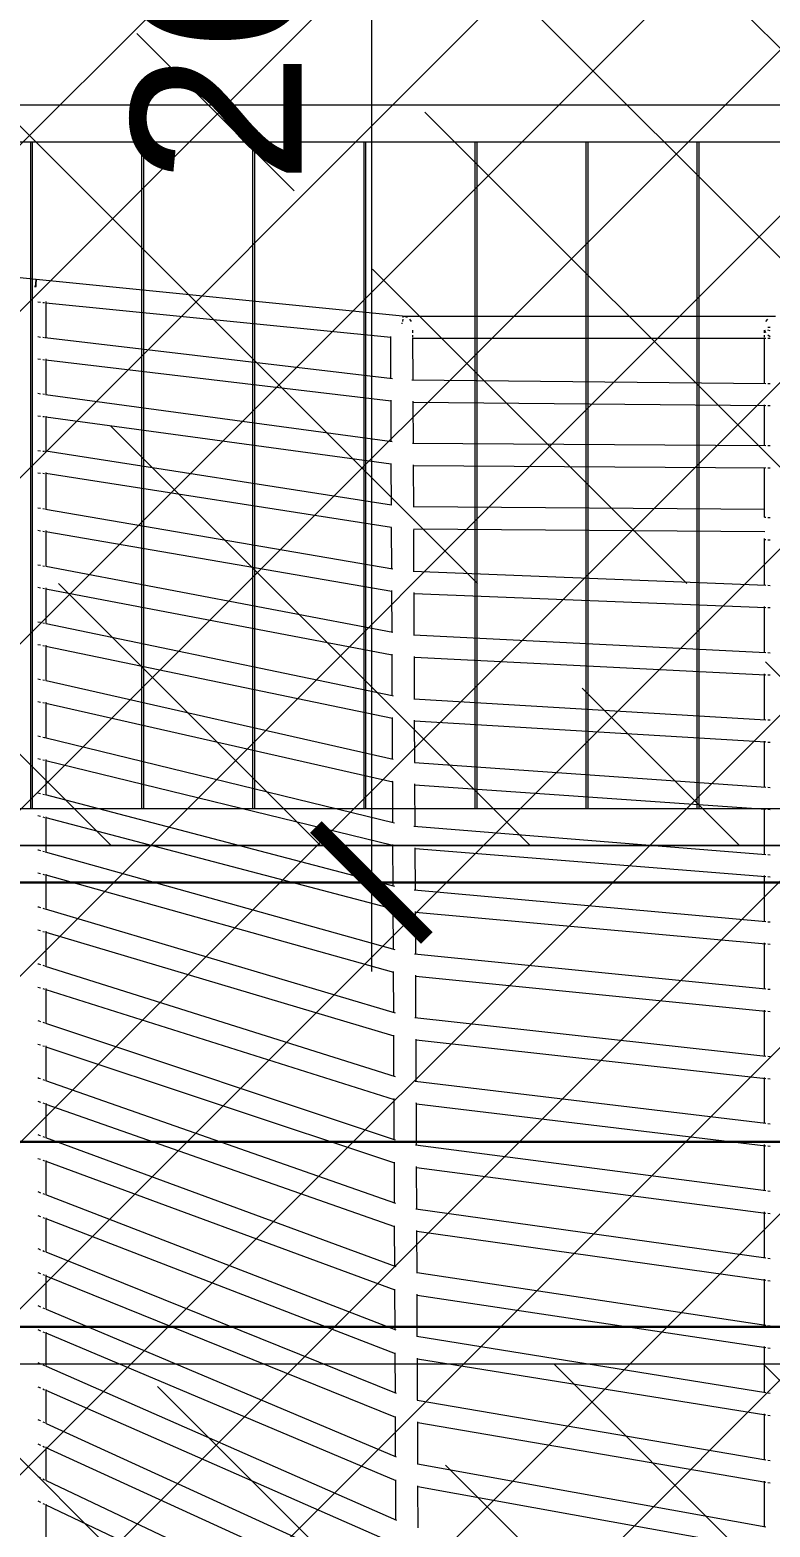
# Model space of a CAD drawing. Header units: millimetres. Extents: x 886808 to 1650903, y -1008069 to 230892.
# Drawn here: x 1024020 to 1025019, y -355881 to -353859 of the extents above; entities that cross this region are included whole.
import ezdxf

# ---------------------------------------------------------------- set-up
doc = ezdxf.new("R2010")
doc.units = ezdxf.units.MM
doc.linetypes.add('ACAD_ISO07W100', pattern=[3, 0, -3])
doc.linetypes.add('CENTER', pattern=[2, 1.25, -0.25, 0.25, -0.25])
doc.layers.get('0').update_dxf_attribs({"lineweight": 0})
for name, color, linetype, lineweight in [('0.NETMANHNHAT-0.05', 251, 'Continuous', 0), ('03- Net Cua- 153', 153, 'Continuous', 9), ('8l NET TO', 8, 'Continuous', 9), ('A-Wall', 113, 'Continuous', 30), ('A_Dim', 8, 'Continuous', 5), ('M-HVAC-CDFF', 50, 'Continuous', 5)]:
    doc.layers.add(name, color=color, linetype=linetype, lineweight=lineweight)
doc.styles.add('TIÊU ĐỀ', font='arial.ttf', dxfattribs={"height": 230})
doc.dimstyles.new('1-100', dxfattribs={"dimtxt": 230, "dimasz": 150, "dimexe": 150, "dimexo": 300, "dimgap": 90, "dimtad": 1, "dimdec": 0, "dimrnd": 5, "dimzin": 0, "dimtxsty": 'TIÊU ĐỀ', "dimblk": 'ARCHTICK', "dimcen": 100, "dimdle": 120, "dimclrd": 256, "dimclre": 256, "dimclrt": 2, "dimadec": 0, "dimazin": 0, "dimtfac": 1, "dimtdec": 0, "dimtix": 1, "dimtmove": 1, "dimatfit": 3, "dimldrblk": 'OPEN30', "dimfxl": 900, "dimtolj": 1, "dimtzin": 0, "dimlwd": 13, "dimlwe": 13, "dimarcsym": 1})

# ---------------------------------------------------------------- blocks, each defined once
blk = doc.blocks.new('Air Terminals 4 - Air Terminals 4-6275953-MẶT ĐỨNG TRỤC A-H')
at = {"layer": 'M-HVAC-CDFF'}
for p, q in [((1200, 4200), (26700, 4200)), ((26700, 4150), (1200, 4150))]:
    blk.add_line(p, q, dxfattribs=at)
blk = doc.blocks.new('_ArchTick')
at = {"color": 0, "linetype": 'ByBlock', "const_width": 0.15}
blk.add_lwpolyline([(-0.5, -0.5), (0.5, 0.5)], dxfattribs=at)
blk = doc.blocks.new('*D662')
at = {"layer": 'A_Dim', "lineweight": 13, "transparency": 16777216}
for p, q in [((1024480.6, -352290.1), (1024480.6, -355130.1)), ((1024584.6, -352410.1), (1024330.6, -352410.1)), ((1024694.5, -355010.1), (1024330.6, -355010.1))]:
    blk.add_line(p, q, dxfattribs=at)
at = {"layer": 'Defpoints', "color": 0, "transparency": 16777216}
for p in [(1024884.6, -352410.1), (1024480.6, -355010.1), (1024994.5, -355010.1)]:
    blk.add_point(p, dxfattribs=at)
at = {"layer": 'A_Dim', "lineweight": 13, "transparency": 16777216, "xscale": 150, "yscale": 150, "zscale": 150}
for p, rotation in [((1024480.6, -352410.1), 90), ((1024480.6, -355010.1), 270)]:
    blk.add_blockref('_ArchTick', p, dxfattribs=dict(at, rotation=rotation))
at = {"layer": 'A_Dim', "color": 2, "transparency": 16777216, "insert": (1024273.2, -353710.1), "char_height": 230, "attachment_point": 5, "rotation": 90, "style": 'TIÊU ĐỀ'}
blk.add_mtext('\\A1;2600', dxfattribs=at)
blk = doc.blocks.new('_Open30')
at = {"color": 0, "linetype": 'ByBlock', "lineweight": -2}
for p, q in [((-1, 0.268), (0, 0)), ((0, 0), (-1, -0.268)), ((0, 0), (-1, 0))]:
    blk.add_line(p, q, dxfattribs=at)
blk = doc.blocks.new('A$C62D649C3')
at = {"transparency": 33554636}
for p, q in [((8806.3, 5464.5), (8302.3, 5514.8)), ((8805.3, 5455), (8806.2, 5463.9)), ((8806.1, 5460.1), (8805.9, 5457)), ((8806.3, 5462.5), (8806.1, 5460.1)), ((8806.3, 5464.5), (8806.2, 5463.9)), ((8806.3, 5464.5), (8806.3, 5463.9)), ((9300.8, 5415), (8806.3, 5464.5)), ((8806.3, 5463.9), (8806.3, 5462.5)), ((8804.1, 5454.9), (8804.8, 5455)), ((8804.8, 5455), (8806.2, 5454.9)), ((8805.9, 5457), (8805.7, 5454.9)), ((8808.6, 5434.1), (8812.3, 5433.7)), ((8815.4, 5433.4), (8817.8, 5433.2)), ((8819.3, 5433), (9285.1, 5386.4)), ((8819.8, 5385.9), (8819.8, 5434.5)), ((9299.6, 5405.6), (9300.2, 5405.6)), ((9300.2, 5405.6), (9301.1, 5405.5)), ((9300.8, 5415), (9301.6, 5414.9)), ((9300.8, 5415), (9804.8, 5415)), ((9303.9, 5414.5), (9300.8, 5414.9)), ((9301.4, 5410.6), (9301.2, 5407.5)), ((9301.4, 5414.4), (9301.5, 5414.8)), ((9301.4, 5410.6), (9301.4, 5410.6)), ((9301.5, 5414.4), (9301.6, 5414.9)), ((9301.5, 5414.8), (9301.6, 5414.4)), ((9301.6, 5414.4), (9301.6, 5413)), ((9307.6, 5413), (9303.9, 5414.5)), ((9313.1, 5407.5), (9310.7, 5410.6)), ((9791.8, 5407.5), (9794.2, 5410.6)), ((9794.2, 5400), (9797.3, 5400)), ((9794.2, 5400), (9797.3, 5400)), ((8808.6, 5387.2), (8812.3, 5386.7)), ((8815.4, 5386.4), (8817.8, 5386.1)), ((8818.5, 5386), (9287.4, 5330.6)), ((9285.4, 5330.9), (9285.1, 5387.3)), ((9315.1, 5392.5), (9315.1, 5396.1)), ((9315.1, 5387), (9315.1, 5389.4)), ((9315.1, 5385.5), (9315.1, 5386.1)), ((9315.1, 5385), (9315.1, 5385.5)), ((9315.4, 5328.8), (9315.1, 5385)), ((9315.1, 5385), (9791.8, 5385)), ((9789.8, 5392.5), (9789.8, 5396.1)), ((9789.8, 5387), (9789.8, 5389.4)), ((9789.8, 5324.1), (9789.8, 5386.2)), ((9791.8, 5392.5), (9790.3, 5396.1)), ((9797.3, 5395.2), (9794.2, 5396)), ((9797.3, 5387), (9794.2, 5389.4)), ((9794.2, 5385), (9797.3, 5385)), ((8808.6, 5357), (8812.3, 5356.6)), ((8815.4, 5356.2), (8817.8, 5356)), ((8819.3, 5355.8), (9285.5, 5300.7)), ((8819.8, 5308.7), (8819.8, 5357.1)), ((9313.8, 5328.9), (9791.8, 5324.1)), ((9794.2, 5324.1), (9797.3, 5324)), ((8812.3, 5309.7), (8808.6, 5310.2)), ((8817.8, 5308.9), (8815.4, 5309.3)), ((9287.2, 5245), (8819.1, 5308.8)), ((9285.5, 5300.7), (9285.5, 5301.6)), ((9285.7, 5245.2), (9285.5, 5300.7)), ((9315.5, 5298.9), (9315.5, 5300)), ((9315.8, 5242.9), (9315.5, 5298.9)), ((9315.5, 5298.9), (9791.8, 5294.2)), ((8812.3, 5279.4), (8808.6, 5279.9)), ((8817.8, 5278.7), (8815.4, 5279)), ((9285.9, 5214.9), (8819.3, 5278.5)), ((8819.8, 5232.3), (8819.8, 5279.9)), ((9789.8, 5239.6), (9789.8, 5295.3)), ((9794.2, 5294.1), (9797.3, 5294.1)), ((9791.8, 5239.6), (9314.7, 5242.9)), ((9797.3, 5239.6), (9794.2, 5239.6)), ((8808.6, 5233.3), (8812.3, 5233)), ((8815.4, 5232.7), (8817.8, 5232.5)), ((8818.7, 5232.4), (8819.8, 5232.3)), ((9286.2, 5159.5), (8819.5, 5232.5)), ((8808.6, 5203.2), (8812.3, 5202.9)), ((8815.4, 5202.6), (8817.8, 5202.4)), ((8819.3, 5202.2), (8819.8, 5202.2)), ((9286.3, 5129.3), (8819.5, 5202.2)), ((8819.8, 5154.3), (8819.8, 5203.5)), ((9285.9, 5214.9), (9285.9, 5215.9)), ((9286.1, 5159.5), (9285.9, 5214.9)), ((9315.9, 5212.9), (9315.9, 5214)), ((9316.1, 5156.7), (9315.9, 5212.9)), ((9791.8, 5209.6), (9315.9, 5212.9)), ((9789.8, 5143.5), (9789.8, 5210.2)), ((9797.3, 5209.6), (9794.2, 5209.6)), ((8808.6, 5156.2), (8812.3, 5155.6)), ((9790.1, 5153.8), (9316.1, 5157.2)), ((8815.4, 5155), (8817.8, 5154.6)), ((8819, 5154.4), (9287.9, 5073.6)), ((9789.8, 5143.5), (9791.8, 5143.3)), ((9794.2, 5143.1), (9797.3, 5142.8)), ((8808.6, 5125.8), (8812.3, 5125.1)), ((8815.4, 5124.6), (8817.8, 5124.2)), ((8819.3, 5123.9), (9286.6, 5043.4)), ((8819.8, 5077.1), (8819.8, 5125.3)), ((9286.5, 5073.9), (9286.3, 5129.3)), ((9790.1, 5123.8), (9316.3, 5127.2)), ((9316.5, 5070.5), (9316.3, 5126.6)), ((9789.8, 5051.6), (9789.8, 5114.4)), ((9789.8, 5113.3), (9791.8, 5113.2)), ((9794.2, 5112.9), (9797.3, 5112.7)), ((8808.6, 5079.2), (8812.3, 5078.5)), ((8815.4, 5077.9), (8817.8, 5077.4)), ((8819.2, 5077.2), (9288.1, 4988)), ((9315.4, 5070.5), (9791.8, 5051.6)), ((8808.6, 5048.7), (8812.3, 5048)), ((8815.4, 5047.4), (8817.8, 5046.9)), ((8819.3, 5046.7), (9287, 4957.7)), ((8819.8, 4999.8), (8819.8, 5048)), ((9286.6, 5043.4), (9286.6, 5044.4)), ((9286.9, 4988.2), (9286.6, 5043.4)), ((9316.6, 5040.5), (9316.6, 5041.6)), ((9316.9, 4984.3), (9316.6, 5040.5)), ((9316.6, 5040.5), (9791.8, 5021.5)), ((9794.2, 5051.5), (9797.3, 5051.3)), ((9789.8, 4960.8), (9789.8, 5022.8)), ((9794.2, 5021.5), (9797.3, 5021.3)), ((8808.6, 5002.2), (8812.3, 5001.4)), ((8815.4, 5000.8), (8817.8, 5000.3)), ((8819.3, 4999.9), (8819.8, 4999.8)), ((8819.8, 4999.8), (9287.2, 4902.5)), ((9316, 4984.4), (9791.8, 4960.7)), ((8808.6, 4971.6), (8812.3, 4970.9)), ((8815.4, 4970.2), (8817.8, 4969.7)), ((8819.3, 4969.4), (9287.4, 4871.9)), ((8819.8, 4922.6), (8819.8, 4970.7)), ((9287, 4957.7), (9287, 4958.6)), ((9287.2, 4902.5), (9287, 4957.7)), ((9317, 4954.3), (9317, 4955.4)), ((9317.3, 4898.2), (9317, 4954.3)), ((9317, 4954.3), (9791.8, 4930.7)), ((9794.2, 4960.6), (9797.3, 4960.4)), ((8808.6, 4925.1), (8812.3, 4924.3)), ((8815.4, 4923.6), (8817.8, 4923.1)), ((8819.3, 4922.7), (8819.8, 4922.6)), ((8819.8, 4922.6), (9288.5, 4816.6)), ((9789.8, 4869.9), (9789.8, 4931.9)), ((9794.2, 4930.6), (9797.3, 4930.4)), ((8808.6, 4894.6), (8812.3, 4893.7)), ((8815.4, 4893), (8817.8, 4892.5)), ((8819.8, 4845.4), (8819.8, 4893.4)), ((9287.2, 4902.5), (9288.3, 4902.3)), ((9316.5, 4898.2), (9791.8, 4869.8)), ((8819.3, 4892.2), (9287.8, 4786.2)), ((9287.4, 4871.9), (9287.4, 4872.8)), ((9287.6, 4816.8), (9287.4, 4871.9)), ((9317.4, 4868.2), (9317.4, 4869.2)), ((9317.6, 4812), (9317.4, 4868.2)), ((9317.4, 4868.2), (9791.8, 4839.9)), ((9794.2, 4869.7), (9797.3, 4869.5)), ((8808.6, 4848.1), (8812.3, 4847.2)), ((8815.4, 4846.5), (8817.8, 4845.9)), ((8818.1, 4845.8), (9290.3, 4730.6)), ((9789.8, 4779), (9789.8, 4841.1)), ((9794.2, 4839.7), (9797.3, 4839.5)), ((8808.6, 4817.5), (8812.3, 4816.6)), ((8815.4, 4815.8), (8817.8, 4815.3)), ((8819.3, 4814.9), (9288.1, 4700.5)), ((8819.8, 4768.3), (8819.8, 4816)), ((9317.1, 4812.1), (9791.8, 4778.9)), ((9287.8, 4786.2), (9287.7, 4787.1)), ((9288, 4731.1), (9287.8, 4786.2)), ((9317.8, 4782.1), (9317.8, 4783.1)), ((9318, 4725.9), (9317.8, 4782.1)), ((9317.8, 4782.1), (9791.8, 4749)), ((9794.2, 4778.7), (9797.3, 4778.5)), ((8808.6, 4771.2), (8808.7, 4771.2)), ((8808.7, 4771.2), (8812.3, 4770.2)), ((8815.4, 4769.4), (8817.8, 4768.8)), ((8818.3, 4768.7), (9290.4, 4645)), ((8808.6, 4740.3), (8812.3, 4739.4)), ((8815.4, 4738.6), (8817.8, 4737.9)), ((8819.3, 4737.6), (9288.5, 4614.6)), ((8819.8, 4691.1), (8819.8, 4738.7)), ((9789.8, 4688.2), (9789.8, 4750.2)), ((9794.2, 4748.9), (9797.3, 4748.6)), ((9316.2, 4726), (9791.8, 4688)), ((8808.6, 4694.3), (8809, 4694.2)), ((8809, 4694.2), (8812.3, 4693.2)), ((8815.4, 4692.4), (8817.8, 4691.7)), ((8818.4, 4691.5), (9290.7, 4559.4)), ((9288.1, 4700.5), (9288.1, 4701.3)), ((9288.4, 4645.5), (9288.1, 4700.5)), ((9318.1, 4696), (9318.1, 4697)), ((9318.4, 4639.8), (9318.1, 4696)), ((9318.1, 4696), (9791.8, 4658.2)), ((9794.2, 4687.9), (9797.3, 4687.6)), ((8808.6, 4663.2), (8812.3, 4662.2)), ((8815.4, 4661.3), (8817.8, 4660.6)), ((8819.3, 4660.2), (9288.9, 4528.8)), ((8819.8, 4614), (8819.8, 4661.4)), ((9789.8, 4597.4), (9789.8, 4659.3)), ((9794.2, 4658), (9797.3, 4657.7)), ((9316.7, 4640), (9791.8, 4597.2)), ((8808.6, 4617.3), (8809.3, 4617.1)), ((8809.3, 4617.1), (8812.3, 4616.2)), ((8815.4, 4615.3), (8817.8, 4614.6)), ((8818.6, 4614.4), (9290.9, 4473.8)), ((9288.5, 4614.6), (9288.5, 4615.6)), ((9288.7, 4559.9), (9288.5, 4614.6)), ((9318.5, 4609.8), (9318.5, 4610.9)), ((9318.8, 4553.7), (9318.5, 4609.8)), ((9318.5, 4609.8), (9791.8, 4567.3)), ((9794.2, 4597), (9797.3, 4596.7)), ((8808.6, 4586), (8812.3, 4585)), ((8815.4, 4584), (8817.8, 4583.3)), ((8819.3, 4582.9), (9289.3, 4443)), ((8819.8, 4536.9), (8819.8, 4584.1)), ((9317.2, 4553.9), (9791.8, 4506.4)), ((9789.8, 4506.6), (9789.8, 4568.5)), ((9794.2, 4567), (9797.3, 4566.8)), ((8808.6, 4540.4), (8809.5, 4540.1)), ((8809.5, 4540.1), (8812.3, 4539.2)), ((8815.4, 4538.2), (8817.8, 4537.5)), ((8818.7, 4537.2), (9291.1, 4388.2)), ((9288.9, 4528.8), (9288.9, 4529.8)), ((9289.1, 4474.3), (9288.9, 4528.8)), ((8808.6, 4508.9), (8812.3, 4507.8)), ((9318.9, 4523.6), (9318.9, 4524.7)), ((9319.1, 4467.6), (9318.9, 4523.6)), ((9318.9, 4523.6), (9791.8, 4476.3)), ((8815.4, 4506.8), (8817.8, 4506)), ((8819.3, 4505.6), (9289.6, 4357.2)), ((8819.8, 4459.7), (8819.8, 4506.8)), ((9794.2, 4506.2), (9797.3, 4505.9)), ((9789.8, 4415.8), (9789.8, 4477.7)), ((9794.2, 4476.1), (9797.3, 4475.8)), ((8808.6, 4463.5), (8809.8, 4463)), ((8809.8, 4463), (8812.3, 4462.2)), ((8815.4, 4461.2), (8817.8, 4460.4)), ((8818.8, 4460), (9291.3, 4302.6)), ((9317.7, 4467.8), (9791.8, 4415.6)), ((8808.6, 4431.8), (8812.3, 4430.6)), ((8815.4, 4429.5), (8817.8, 4428.8)), ((8819.3, 4428.3), (9290, 4271.4)), ((8819.8, 4382.5), (8819.8, 4429.5)), ((9289.3, 4443), (9289.2, 4444)), ((9289.5, 4388.7), (9289.3, 4443)), ((9319.3, 4437.5), (9319.3, 4438.6)), ((9319.5, 4381.5), (9319.3, 4437.5)), ((9319.3, 4437.5), (9791.8, 4385.4)), ((9794.2, 4415.3), (9797.3, 4415)), ((8808.6, 4386.5), (8810.1, 4385.9)), ((8810.1, 4385.9), (8812.3, 4385.2)), ((8815.4, 4384.1), (8817.8, 4383.3)), ((8818.9, 4382.8), (9291.6, 4217)), ((9318.2, 4381.7), (9791.8, 4324.8)), ((9789.8, 4325), (9789.8, 4386.8)), ((9794.2, 4385.2), (9797.3, 4384.8)), ((8808.6, 4354.7), (8812.3, 4353.4)), ((8815.4, 4352.3), (8817.8, 4351.5)), ((8819.3, 4350.9), (9290.4, 4185.6)), ((8819.8, 4305.4), (8819.8, 4352.1)), ((9289.6, 4357.2), (9289.6, 4358.3)), ((9289.9, 4303.1), (9289.6, 4357.2)), ((9319.7, 4351.3), (9319.6, 4352.4)), ((9319.9, 4295.4), (9319.7, 4351.3)), ((9319.7, 4351.3), (9791.8, 4294.6)), ((8808.6, 4309.6), (8810.3, 4308.9)), ((8810.3, 4308.9), (8812.3, 4308.2)), ((8815.4, 4307), (8817.8, 4306.1)), ((9794.2, 4324.5), (9797.3, 4324.1)), ((8819, 4305.7), (9291.8, 4131.4)), ((9318.7, 4295.6), (9791.8, 4233.9)), ((9789.8, 4234.2), (9789.8, 4296)), ((9794.2, 4294.3), (9797.3, 4293.9)), ((8808.6, 4277.5), (8812.3, 4276.2)), ((8815.4, 4275.1), (8817.8, 4274.2)), ((8819.3, 4273.6), (9290.8, 4099.8)), ((8819.8, 4228.2), (8819.8, 4274.8)), ((9290, 4271.9), (9290, 4272.5)), ((9290, 4271.4), (9290, 4271.9)), ((9290.2, 4217.4), (9290, 4271.4)), ((9320, 4265.1), (9320, 4266.3)), ((9320.3, 4209.3), (9320, 4265.1)), ((9320, 4265.1), (9791.8, 4203.7)), ((8808.6, 4232.7), (8810.6, 4231.8)), ((8810.6, 4231.8), (8812.3, 4231.1)), ((8815.4, 4229.9), (8817.8, 4229)), ((8819.1, 4228.5), (9292.1, 4045.8)), ((9794.2, 4233.6), (9797.3, 4233.2)), ((9319.2, 4209.4), (9791.8, 4143.1)), ((8808.6, 4200.4), (8812.3, 4199)), ((8815.4, 4197.8), (8817.8, 4196.9)), ((8819.3, 4196.3), (9291.1, 4014)), ((8819.8, 4151.1), (8819.8, 4197.4)), ((9290.4, 4185.6), (9290.4, 4186.6)), ((9290.6, 4131.8), (9290.4, 4185.6)), ((9789.8, 4143.4), (9789.8, 4205.1)), ((9794.2, 4203.4), (9797.3, 4203)), ((9320.4, 4179), (9320.4, 4180.1)), ((9320.6, 4123.2), (9320.4, 4179)), ((9320.4, 4179), (9791.8, 4112.8)), ((8808.6, 4155.7), (8810.9, 4154.7)), ((8810.9, 4154.7), (8812.3, 4154.1)), ((8815.4, 4152.9), (8817.8, 4151.9)), ((8819.2, 4151.3), (9292.3, 3960.2)), ((9794.2, 4142.8), (9797.3, 4142.3)), ((8808.6, 4123.3), (8812.3, 4121.8)), ((8815.4, 4120.6), (8817.8, 4119.6)), ((8819.3, 4119), (9291.5, 3928.2)), ((8819.8, 4073.9), (8819.8, 4120)), ((9319.7, 4123.3), (9320.6, 4123.2)), ((9320.6, 4123.2), (9791.8, 4052.2)), ((9789.8, 4052.5), (9789.8, 4114.3)), ((9794.2, 4112.5), (9797.3, 4112)), ((9290.8, 4099.8), (9290.7, 4100.8)), ((9291, 4046.2), (9290.8, 4099.8)), ((9320.8, 4092.8), (9320.8, 4093.9)), ((9321, 4037), (9320.8, 4092.8)), ((9320.8, 4092.8), (9791.8, 4021.9)), ((8808.6, 4078.8), (8811.1, 4077.6)), ((8811.1, 4077.6), (8812.3, 4077.1)), ((8815.4, 4075.8), (8817.8, 4074.8)), ((8819.3, 4074.1), (8819.8, 4073.9)), ((8819.8, 4073.9), (9292.6, 3874.6)), ((8808.6, 4046.2), (8812.3, 4044.6)), ((9794.2, 4051.9), (9797.3, 4051.4)), ((8815.4, 4043.3), (8817.8, 4042.3)), ((8819.3, 4041.7), (9291.9, 3842.4)), ((8819.8, 3996.8), (8819.8, 4042.6)), ((9320.2, 4037.2), (9791.8, 3961.4)), ((9789.8, 3961.7), (9789.8, 4023.4)), ((9291.1, 4014), (9291.1, 4015)), ((9291.4, 3960.5), (9291.1, 4014)), ((9321.2, 4006.7), (9321.2, 4007.7)), ((9321.4, 3950.9), (9321.2, 4006.7)), ((9321.2, 4006.7), (9791.8, 3931.1)), ((9794.2, 4021.6), (9797.3, 4021.1)), ((8808.6, 4001.9), (8811.3, 4000.5)), ((8811.3, 4000.5), (8812.3, 4000.1)), ((8815.4, 3998.7), (8817.8, 3997.7)), ((8819.3, 3997), (8819.8, 3996.8)), ((8819.8, 3996.8), (9292.9, 3789)), ((8808.6, 3969), (8812.3, 3967.4)), ((8815.4, 3966.1), (8817.8, 3965)), ((8819.3, 3964.4), (9292.3, 3756.6)), ((8819.8, 3919.6), (8819.8, 3965.3)), ((9320.7, 3951), (9791.8, 3870.5)), ((9794.2, 3961), (9797.3, 3960.5)), ((8808.6, 3924.9), (8811.6, 3923.4)), ((8811.6, 3923.4), (8812.3, 3923.1)), ((9291.5, 3928.2), (9291.5, 3929.1)), ((9291.7, 3874.9), (9291.5, 3928.2)), ((9789.8, 3870.9), (9789.8, 3932.5)), ((9794.2, 3930.7), (9797.3, 3930.2)), ((8815.4, 3921.6), (8817.8, 3920.6)), ((8819.3, 3919.9), (8819.8, 3919.6)), ((8819.8, 3919.6), (9292.5, 3703.7)), ((9321.5, 3920.6), (9321.5, 3921.6)), ((9321.8, 3864.8), (9321.5, 3920.6)), ((9321.5, 3920.6), (9791.8, 3840.2)), ((8808.6, 3891.9), (8812.3, 3890.2)), ((8815.4, 3888.8), (8817.8, 3887.7)), ((8819.3, 3887.1), (9292.6, 3670.8)), ((8819.8, 3842.5), (8819.8, 3887.9)), ((9321.2, 3864.9), (9791.8, 3779.7)), ((9321.8, 3864.6), (9321.8, 3864.8)), ((9794.2, 3870.1), (9797.3, 3869.6)), ((8808.6, 3848), (8811.8, 3846.3)), ((8811.8, 3846.3), (8812.3, 3846.1)), ((8815.4, 3844.6), (8817.8, 3843.5)), ((8819.3, 3842.7), (8819.8, 3842.5)), ((8819.8, 3842.5), (9292.9, 3618)), ((9291.9, 3843.3), (9291.9, 3843.3)), ((9291.9, 3842.4), (9291.9, 3843.3)), ((9292.1, 3789.3), (9291.9, 3842.4)), ((9789.8, 3779.9), (9789.8, 3841.6)), ((9321.9, 3835.3), (9321.9, 3835.4)), ((9321.9, 3834.4), (9321.9, 3835.3)), ((9322.2, 3778.7), (9321.9, 3834.4)), ((9321.9, 3834.4), (9791.8, 3749.3)), ((9794.2, 3839.8), (9797.3, 3839.3)), ((8808.6, 3814.8), (8812.3, 3813)), ((8815.4, 3811.6), (8817.8, 3810.4)), ((8819.3, 3809.7), (9293, 3585)), ((8819.8, 3765.4), (8819.8, 3810.5))]:
    blk.add_line(p, q, dxfattribs=at)

msp = doc.modelspace()

# ---------------------------------------------------------------- hatches: boundary and pattern name
at = {"layer": 'A_Dim', "transparency": 33554457}
h = msp.add_hatch(dxfattribs=at)
h.set_pattern_fill('ANSI31', color=256, scale=50)
h.paths.add_polyline_path([(1057771.5, -351410.1), (1012052.5, -351410.1), (1012052.5, -360423), (1057771.5, -360423)])
at = {"layer": 'A_Dim', "transparency": 33554534}
h = msp.add_hatch(dxfattribs=at)
h.set_pattern_fill('GOST_WOOD', color=256, scale=100, angle=45)
h.set_pattern_definition([(135, (-719101.95, -236661.1), (424.26407, 424.26407), [1000, -200]), (135, (-718819.1, -236661.1), (424.26407, 424.26407), [600, -150, 300, -150]), (135, (-718465.55, -236731.8), (424.26407, 424.26407), [1000, -200])])
h.paths.add_polyline_path([(1047371.8, -351860.1), (1045951.6, -351860.1), (1046640.2, -352360.1), (1047371.8, -352360.1)])
h.paths.add_polyline_path([(1047371.8, -352410.1), (1045896.7, -352410.1), (1045896.7, -354960.1), (1047371.8, -354960.1)])
h.paths.add_polyline_path([(1044196.9, -352410.1), (1042671.8, -352410.1), (1042671.8, -354960.1), (1044196.9, -354960.1)])
h.paths.add_polyline_path([(1028121.8, -352410.1), (1026796.8, -352410.1), (1026796.8, -354960.1), (1028121.8, -354960.1)])
h.paths.add_polyline_path([(1026746.8, -352410.1), (1025421.8, -352410.1), (1025421.8, -354960.1), (1026746.8, -354960.1)])
h.paths.add_polyline_path([(1021071.8, -352410.1), (1019771.8, -352410.1), (1019771.8, -354960.1), (1021071.8, -354960.1)])
h.paths.add_polyline_path([(1021121.8, -354960.1), (1022421.8, -354960.1), (1022421.8, -352410.1), (1021121.8, -352410.1)])
h.paths.add_polyline_path([(1023771.8, -352410.1), (1022471.8, -352410.1), (1022471.8, -354960.1), (1023771.8, -354960.1)])
h.paths.add_polyline_path([(1025121.8, -352410.1), (1023821.8, -352410.1), (1023821.8, -354960.1), (1025121.8, -354960.1)])
h.paths.add_polyline_path([(1029546.8, -354960.1), (1030871.8, -354960.1), (1030871.8, -352410.1), (1029546.8, -352410.1)])
h.paths.add_polyline_path([(1029496.8, -352410.1), (1028171.8, -352410.1), (1028171.8, -354960.1), (1029496.8, -354960.1)])
h.paths.add_polyline_path([(1031171.8, -352410.1), (1031171.8, -354960.1), (1032216.8, -354960.1), (1032216.8, -352410.1)])
h.paths.add_polyline_path([(1036621.8, -352410.1), (1035576.8, -352410.1), (1035576.8, -354960.1), (1036621.8, -354960.1)])
h.paths.add_polyline_path([(1036921.8, -354960.1), (1037966.8, -354960.1), (1037966.8, -352410.1), (1036921.8, -352410.1)])
h.paths.add_polyline_path([(1041326.8, -354960.1), (1042371.8, -354960.1), (1042371.8, -352410.1), (1041326.8, -352410.1)])
h.paths.add_polyline_path([(1045846.7, -351860.1), (1044246.9, -351860.1), (1044246.9, -352360.1), (1045846.7, -352360.1)])
h.paths.add_polyline_path([(1046257.6, -351860.1), (1045896.7, -351860.1), (1045896.7, -352360.1), (1046640.2, -352360.1)])
h.paths.add_polyline_path([(1044196.9, -351860.1), (1042671.8, -351860.1), (1042671.8, -352360.1), (1044196.9, -352360.1)])
h.paths.add_polyline_path([(1042371.8, -351860.1), (1041326.8, -351860.1), (1041326.8, -352360.1), (1042371.8, -352360.1)])
h.paths.add_polyline_path([(1041276.8, -351860.1), (1038016.8, -351860.1), (1038016.8, -352360.1), (1041276.8, -352360.1)])
h.paths.add_polyline_path([(1037966.8, -351860.1), (1036921.8, -351860.1), (1036921.8, -352360.1), (1037966.8, -352360.1)])
h.paths.add_polyline_path([(1036621.8, -351860.1), (1035576.8, -351860.1), (1035576.8, -352360.1), (1036621.8, -352360.1)])
h.paths.add_polyline_path([(1035526.8, -351860.1), (1032266.8, -351860.1), (1032266.8, -352360.1), (1035526.8, -352360.1)])
h.paths.add_polyline_path([(1032216.8, -351860.1), (1031171.8, -351860.1), (1031171.8, -352360.1), (1032216.8, -352360.1)])
h.paths.add_polyline_path([(1030871.8, -351860.1), (1029546.8, -351860.1), (1029546.8, -352360.1), (1030871.8, -352360.1)])
h.paths.add_polyline_path([(1029496.8, -351860.1), (1028171.8, -351860.1), (1028171.8, -352360.1), (1029496.8, -352360.1)])
h.paths.add_polyline_path([(1028121.8, -351860.1), (1026796.8, -351860.1), (1026796.8, -352360.1), (1028121.8, -352360.1)])
h.paths.add_polyline_path([(1026746.8, -351860.1), (1025421.8, -351860.1), (1025421.8, -352360.1), (1026746.8, -352360.1)])
h.paths.add_polyline_path([(1025121.8, -351860.1), (1023821.8, -351860.1), (1023821.8, -352360.1), (1025121.8, -352360.1)])
h.paths.add_polyline_path([(1023771.8, -351860.1), (1022471.8, -351860.1), (1022471.8, -352360.1), (1023771.8, -352360.1)])
h.paths.add_polyline_path([(1022421.8, -351860.1), (1021121.8, -351860.1), (1021121.8, -352360.1), (1022421.8, -352360.1)])
h.paths.add_polyline_path([(1021071.8, -351860.1), (1019771.8, -351860.1), (1019771.8, -352360.1), (1021071.8, -352360.1)])
h = msp.add_hatch(dxfattribs=at)
h.set_pattern_fill('GOST_WOOD', color=256, scale=100, angle=45)
h.set_pattern_definition([(135, (-400027.74, -219820.46), (424.26407, 424.26407), [1000, -200]), (135, (-399744.9, -219820.46), (424.26407, 424.26407), [600, -150, 300, -150]), (135, (-399391.34, -219891.2), (424.26407, 424.26407), [1000, -200])])
h.paths.add_polyline_path([(1028121.8, -356610.1), (1026796.8, -356610.1), (1026796.8, -359160.1), (1028121.8, -359160.1)])
h.paths.add_polyline_path([(1026746.8, -356610.1), (1025421.8, -356610.1), (1025421.8, -359160.1), (1026746.8, -359160.1)])
h.paths.add_polyline_path([(1021071.8, -356610.1), (1019771.8, -356610.1), (1019771.8, -359160.1), (1021071.8, -359160.1)])
h.paths.add_polyline_path([(1021071.8, -356560.1), (1021071.8, -355660.1), (1019771.8, -355660.1), (1019771.8, -356560.1)])
h.paths.add_polyline_path([(1021121.8, -359160.1), (1022421.8, -359160.1), (1022421.8, -356610.1), (1021121.8, -356610.1)])
h.paths.add_polyline_path([(1022421.8, -356560.1), (1022421.8, -355660.1), (1021121.8, -355660.1), (1021121.8, -356560.1)])
h.paths.add_polyline_path([(1023771.8, -356560.1), (1023771.8, -355660.1), (1022471.8, -355660.1), (1022471.8, -356560.1)])
h.paths.add_polyline_path([(1023771.8, -356610.1), (1022471.8, -356610.1), (1022471.8, -359160.1), (1023771.8, -359160.1)])
h.paths.add_polyline_path([(1025121.8, -356610.1), (1023821.8, -356610.1), (1023821.8, -359160.1), (1025121.8, -359160.1)])
h.paths.add_polyline_path([(1023821.8, -355660.1), (1023821.8, -356560.1), (1025121.8, -356560.1), (1025121.8, -355660.1)])
h.paths.add_polyline_path([(1025421.8, -355660.1), (1025421.8, -356560.1), (1026746.8, -356560.1), (1026746.8, -355660.1)])
h.paths.add_polyline_path([(1026796.8, -355660.1), (1026796.8, -356560.1), (1028121.8, -356560.1), (1028121.8, -355660.1)])
h.paths.add_polyline_path([(1028171.8, -355660.1), (1028171.8, -356560.1), (1029496.8, -356560.1), (1029496.8, -355660.1)])
h.paths.add_polyline_path([(1030871.8, -356560.1), (1030871.8, -355660.1), (1029546.8, -355660.1), (1029546.8, -356560.1)])
h.paths.add_polyline_path([(1029546.8, -359160.1), (1030871.8, -359160.1), (1030871.8, -356610.1), (1029546.8, -356610.1)])
h.paths.add_polyline_path([(1029496.8, -356610.1), (1028171.8, -356610.1), (1028171.8, -359160.1), (1029496.8, -359160.1)])
h.paths.add_polyline_path([(1031171.8, -356610.1), (1031171.8, -359160.1), (1032216.8, -359160.1), (1032216.8, -356610.1)])
h.paths.add_polyline_path([(1031171.8, -355660.1), (1031171.8, -356560.1), (1032216.8, -356560.1), (1032216.8, -355660.1)])
h.paths.add_polyline_path([(1032266.8, -355660.1), (1032266.8, -356560.1), (1035526.8, -356560.1), (1035526.8, -355660.1)])
h.paths.add_polyline_path([(1036621.8, -356560.1), (1036621.8, -355660.1), (1035576.8, -355660.1), (1035576.8, -356560.1)])
h.paths.add_polyline_path([(1036621.8, -356610.1), (1035576.8, -356610.1), (1035576.8, -359160.1), (1036621.8, -359160.1)])
h.paths.add_polyline_path([(1037966.8, -356560.1), (1037966.8, -355660.1), (1036921.8, -355660.1), (1036921.8, -356560.1)])
h.paths.add_polyline_path([(1036921.8, -359160.1), (1037966.8, -359160.1), (1037966.8, -356610.1), (1036921.8, -356610.1)])
h.paths.add_polyline_path([(1041276.8, -356560.1), (1041276.8, -355660.1), (1038016.8, -355660.1), (1038016.8, -356560.1)])
h.paths.add_polyline_path([(1042371.8, -356560.1), (1042371.8, -355660.1), (1041326.8, -355660.1), (1041326.8, -356560.1)])
h.paths.add_polyline_path([(1041326.8, -359160.1), (1042371.8, -359160.1), (1042371.8, -356610.1), (1041326.8, -356610.1)])
h.paths.add_polyline_path([(1045021.8, -356610.1), (1045846.7, -356610.1), (1045846.7, -359210.1), (1045021.8, -359210.1)], flags=16)
h.paths.add_polyline_path([(1045021.8, -356610.1), (1044246.9, -356610.1), (1044246.9, -359210.1), (1045021.8, -359210.1)], flags=16)
h.paths.add_polyline_path([(1042621.8, -359210.1), (1047421.8, -359210.1), (1047421.8, -355610.1), (1042621.8, -355610.1)])

# ---------------------------------------------------------------- linework, layer by layer
at = {"layer": '0.NETMANHNHAT-0.05', "transparency": 33554636}
for p, q in [((1046221.8, -353960.1), (1020721.8, -353960.1)), ((1046221.8, -354010.1), (1020721.8, -354010.1)), ((1024020.3, -354010.1), (1024020.3, -354910.1)), ((1024023.3, -354910.1), (1024023.3, -354010.1)), ((1024170.3, -354010.1), (1024170.3, -354910.1)), ((1024173.3, -354910.1), (1024173.3, -354010.1)), ((1024320.3, -354010.1), (1024320.3, -354910.1)), ((1024323.3, -354910.1), (1024323.3, -354010.1)), ((1024470.3, -354010.1), (1024470.3, -354910.1)), ((1024473.3, -354910.1), (1024473.3, -354010.1)), ((1024620.3, -354010.1), (1024620.3, -354910.1)), ((1024623.3, -354910.1), (1024623.3, -354010.1)), ((1024770.3, -354010.1), (1024770.3, -354910.1)), ((1024773.3, -354910.1), (1024773.3, -354010.1)), ((1024920.3, -354010.1), (1024920.3, -354910.1)), ((1024923.3, -354910.1), (1024923.3, -354010.1)), ((1020721.8, -354910.1), (1046221.8, -354910.1))]:
    msp.add_line(p, q, dxfattribs=at)
at = {"layer": '03- Net Cua- 153', "linetype": 'Continuous', "transparency": 33554636}
for points in [[(1019721.8, -351810.1), (1025171.8, -351810.1), (1025171.8, -355010.1), (1019721.8, -355010.1)], [(1019771.8, -351860.1), (1025121.8, -351860.1), (1025121.8, -354960.1), (1019771.8, -354960.1)], [(1019721.8, -355610.1), (1025171.8, -355610.1), (1025171.8, -359210.1), (1019721.8, -359210.1)], [(1019771.8, -355660.1), (1025121.8, -355660.1), (1025121.8, -359160.1), (1019771.8, -359160.1)]]:
    msp.add_lwpolyline(points, close=True, dxfattribs=at)
at = {"layer": '8l NET TO', "color": 251, "linetype": 'CENTER', "ltscale": 1000, "true_color": 0x636466, "transparency": 33554636}
msp.add_line((1014412.5, -355010.1), (1058473.3, -355010.1), dxfattribs=at)
at = {"layer": 'A-Wall', "transparency": 33554636}
msp.add_lwpolyline([(1019521.8, -355360.1), (1047421.8, -355360.1), (1047421.8, -355010.1), (1019521.8, -355010.1)], close=True, dxfattribs=at)
msp.add_lwpolyline([(1047421.8, -355610.1), (1019521.8, -355610.1), (1019521.8, -355060.1)], dxfattribs=at)

# ---------------------------------------------------------------- block references
at = {"layer": 'A_Dim', "linetype": 'ACAD_ISO07W100', "transparency": 33554534}
msp.add_blockref('A$C62D649C3', (1015221.7, -359660.1), dxfattribs=at)
at = {"layer": 'M-HVAC-CDFF', "transparency": 33554636}
msp.add_blockref('Air Terminals 4 - Air Terminals 4-6275953-MẶT ĐỨNG TRỤC A-H', (1019521.8, -359160.1), dxfattribs=at)

# ---------------------------------------------------------------- dimensions: what is measured, and where the dimension line sits
at = {"layer": 'A_Dim', "transparency": 33554636}
dim = msp.add_linear_dim(base=(1024480.6, -355010.1), p1=(1024884.6, -352410.1), p2=(1024994.5, -355010.1), angle=90, dimstyle='1-100', override={"dimscale": 1}, dxfattribs=at)
dim.commit()
dim.dimension.update_dxf_attribs({"geometry": '*D662', "text_midpoint": (1024273.2, -353710.1)})

doc.saveas('drawing.dxf')
